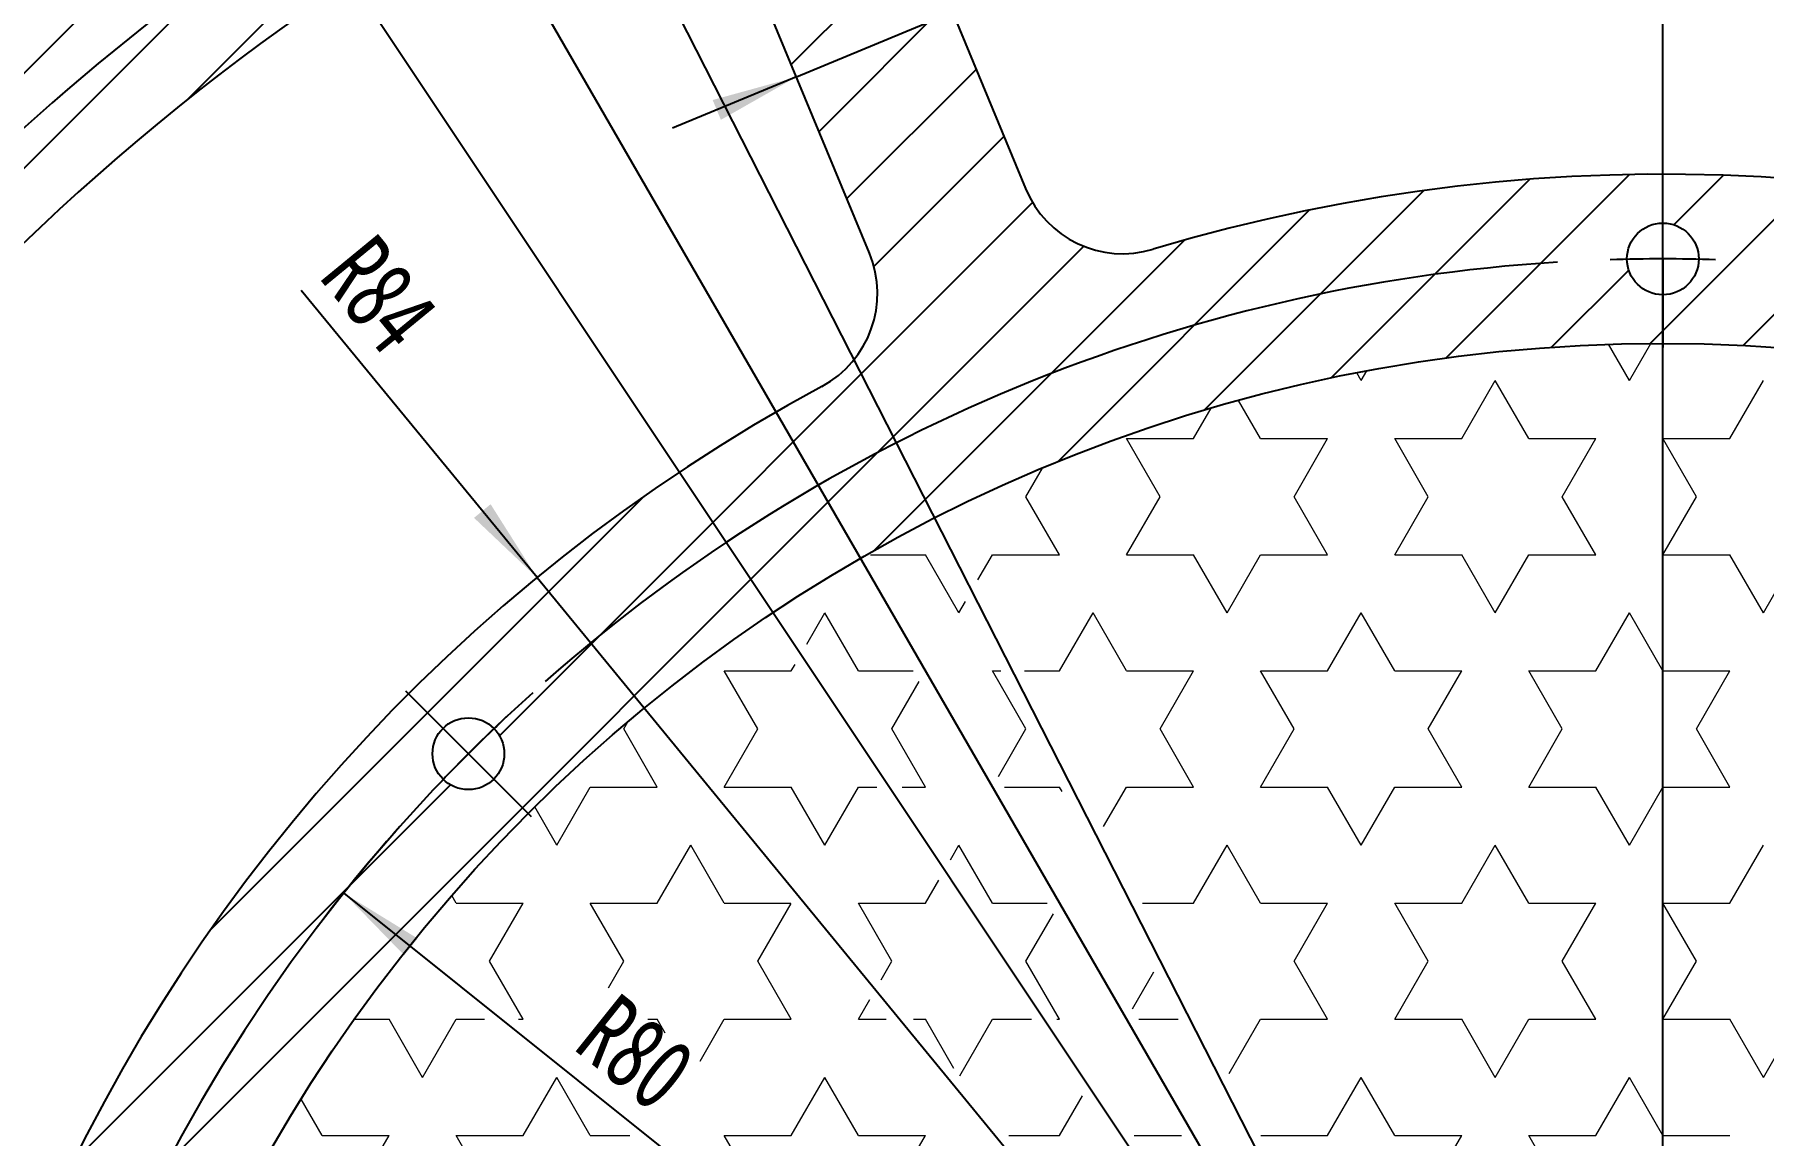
# Model space of a CAD drawing. Header units: millimetres. Extents: x 0 to 841, y 0 to 594.
# Drawn here: x 556.7 to 638.6, y 425.1 to 477.2 of the extents above; entities that cross this region are included whole.
import ezdxf

# ---------------------------------------------------------------- set-up
doc = ezdxf.new("R2010")
doc.units = ezdxf.units.MM
doc.layers.add('10', color=7, linetype='Continuous')
doc.styles.add('SLDTEXTSTYLE0', font='TXT', dxfattribs={"width": 0.7})
doc.dimstyles.new('SLDDIMSTYLE1', dxfattribs={"dimtxt": 3.5, "dimasz": 4.08, "dimexe": 0, "dimexo": 0.0625, "dimgap": 0.875, "dimtad": 2, "dimrnd": 1e-09, "dimzin": 12, "dimdsep": 46, "dimtxsty": 'SLDTEXTSTYLE0', "dimblk1": 'NONE', "dimsah": 1, "dimcen": 0, "dimadec": 0, "dimazin": 3, "dimtfac": 1, "dimtmove": 0, "dimatfit": 3, "dimldrblk": 'NONE', "dimfxl": 1, "dimfrac": 2, "dimtolj": 1, "dimtzin": 12, "dimarcsym": 0})
doc.dimstyles.new('SLDDIMSTYLE2', dxfattribs={"dimtxt": 3.5, "dimasz": 4.08, "dimexe": 0, "dimexo": 0.0625, "dimgap": 0.875, "dimtad": 2, "dimrnd": 1e-09, "dimzin": 12, "dimdsep": 46, "dimtxsty": 'SLDTEXTSTYLE0', "dimsah": 1, "dimcen": 0, "dimadec": 0, "dimazin": 3, "dimtfac": 1, "dimtofl": 0, "dimtmove": 0, "dimatfit": 3, "dimfxl": 1, "dimfrac": 2, "dimtolj": 1, "dimtzin": 12, "dimarcsym": 0})
doc.dimstyles.new('SLDDIMSTYLE6', dxfattribs={"dimtxt": 3.5, "dimasz": 4.08, "dimexe": 0, "dimexo": 0.0625, "dimgap": 0.875, "dimtad": 2, "dimrnd": 1e-09, "dimzin": 12, "dimdsep": 46, "dimtxsty": 'SLDTEXTSTYLE0', "dimsah": 1, "dimcen": 0.09, "dimadec": 0, "dimazin": 3, "dimtfac": 1, "dimtmove": 0, "dimatfit": 0, "dimfxl": 1, "dimfrac": 2, "dimtolj": 1, "dimtzin": 12, "dimarcsym": 0})
doc.dimstyles.new('SLDDIMSTYLE8', dxfattribs={"dimtxt": 3.5, "dimasz": 4.08, "dimexe": 0, "dimexo": 0.0625, "dimgap": 0.875, "dimtad": 2, "dimdec": 4, "dimzin": 12, "dimdsep": 46, "dimtxsty": 'SLDTEXTSTYLE0', "dimsah": 1, "dimcen": 0.09, "dimazin": 3, "dimtfac": 1, "dimtofl": 0, "dimtmove": 0, "dimatfit": 3, "dimfxl": 1, "dimfrac": 2, "dimtolj": 1, "dimtzin": 12, "dimarcsym": 0})

# ---------------------------------------------------------------- blocks, each defined once
blk = doc.blocks.new('SW_HATCH_5')
at = {"color": 0, "linetype": 'Continuous', "lineweight": 18}
for p, q in [((-26.9874999929, 2.7496306567), (-27.9783618836, 4.4658537946)), ((-26.9875000083, 2.749630644), (-25.9726250495, 4.507445636)), ((-39.6874999953, 2.7496306553), (-39.8978538979, 3.1139743023)), ((-39.6875000107, 2.7496306454), (-39.4249891794, 3.2043127427)), ((-34.9250000095, -1.23e-08), (-33.3375000095, 2.7496306447)), ((-31.7499999941, -1e-09), (-33.3374999941, 2.749630656)), ((-22.2250000071, -1.37e-08), (-20.6375000071, 2.7496306433)), ((-44.4499999964, -2.4e-09), (-45.4924286675, 1.8055394191)), ((-47.6250000119, -1.1e-08), (-46.7961394834, 1.4356285368)), ((-50.8, 0), (-47.625, 0)), ((-44.45, 0), (-41.275, 0)), ((-38.1, 0), (-34.925, 0)), ((-31.75, 0), (-28.575, 0)), ((-25.4, 0), (-22.225, 0)), ((-49.21249999760001, -2.7496306601), (-50.7999999976, -3e-09)), ((-42.8625000107, -2.7496306687), (-41.2750000107, -1.16e-08)), ((-36.5124999953, -2.7496306587), (-38.0999999953, -1.7e-09)), ((-30.1625000083, -2.74963067), (-28.5750000083, -1.3e-08)), ((-23.8124999929, -2.7496306573), (-25.3999999929, -3e-10)), ((-55.562500013, -2.7496306673), (-54.783515993, -1.4003907663)), ((-53.9749999988, -5.499261317799999), (-55.5624999988, -2.7496306607)), ((-50.8000000119, -5.499261325), (-49.2125000119, -2.749630668)), ((-41.2749999964, -5.4992613164), (-42.8624999964, -2.7496306594)), ((-38.1000000095, -5.4992613264), (-36.51250000949999, -2.7496306693)), ((-28.5749999941, -5.499261315), (-30.1624999941, -2.749630658)), ((-25.4000000071, -5.4992613277), (-23.8125000071, -2.7496306707)), ((-62.9226497403, -5.499261315399999), (-60.325, -5.499261315399999)), ((-58.7375, -8.2488919755), (-60.325, -5.4992613184)), ((-57.8344240483, -6.6847185272), (-57.150000013, -5.499261324299999)), ((-57.15, -5.499261315399999), (-53.975, -5.499261315399999)), ((-50.8, -5.499261315399999), (-47.625, -5.499261315399999)), ((-46.0374999976, -8.2488919741), (-47.6249999976, -5.4992613171)), ((-46.03750001069999, -8.2488919827), (-44.45000001069999, -5.499261325700001)), ((-44.45, -5.499261315399999), (-41.275, -5.499261315399999)), ((-38.1, -5.499261315399999), (-34.925, -5.499261315399999)), ((-33.3374999953, -8.2488919727), (-34.92499999530001, -5.4992613157)), ((-33.3375000083, -8.2488919841), (-31.7500000083, -5.499261327)), ((-31.75, -5.499261315399999), (-28.575, -5.499261315399999)), ((-25.4, -5.499261315399999), (-22.225, -5.499261315399999)), ((-20.6374999929, -8.248891971399999), (-22.2249999929, -5.499261314299999)), ((-20.6375000059, -8.2488919854), (-19.0500000059, -5.4992613284)), ((-58.737500013, -8.2488919813), (-58.4307226357, -7.7175379772)), ((-65.9404857108, -9.7263065452), (-65.0875000142, -8.2488919806)), ((-63.5000000012, -10.9985226332), (-65.0875000012, -8.2488919761)), ((-53.97500001189999, -10.998522639), (-52.38750001189999, -8.248891982)), ((-50.7999999988, -10.9985226318), (-52.3874999988, -8.2488919748)), ((-41.2750000095, -10.9985226404), (-39.6875000095, -8.2488919834)), ((-38.0999999964, -10.9985226304), (-39.6874999964, -8.248891973400001)), ((-28.5750000071, -10.9985226418), (-26.9875000071, -8.2488919847)), ((-25.3999999941, -10.9985226291), (-26.9874999941, -8.248891972000001)), ((-69.85, -10.9985226308), (-66.675, -10.9985226308)), ((-68.2625000024, -13.7481532909), (-69.8500000024, -10.9985226338)), ((-66.6750000142, -10.9985226376), (-66.49837412149999, -10.6925976175)), ((-63.5, -10.9985226308), (-60.9023502779, -10.9985226308)), ((-57.15, -10.9985226308), (-56.7602250125, -10.9985226308)), ((-55.5625, -13.7481532895), (-57.15, -10.9985226325)), ((-55.6380713484, -10.9985226308), (-53.975, -10.9985226308)), ((-50.8, -10.9985226308), (-47.625, -10.9985226308)), ((-49.2125000107, -13.7481532967), (-47.6250000107, -10.9985226397)), ((-44.45, -10.9985226308), (-41.275, -10.9985226308)), ((-42.8624999976, -13.7481532881), (-44.4499999976, -10.9985226311)), ((-38.1, -10.9985226308), (-34.925, -10.9985226308)), ((-36.5125000083, -13.7481532981), (-34.9250000083, -10.9985226411)), ((-31.75, -10.9985226308), (-28.575, -10.9985226308)), ((-30.1624999953, -13.7481532868), (-31.7499999953, -10.9985226297)), ((-25.4, -10.9985226308), (-22.225, -10.9985226308)), ((-23.8125000059, -13.7481532995), (-22.2250000059, -10.9985226424)), ((-61.912500013, -13.7481532953), (-60.6136751433, -11.4985226308)), ((-74.6125000154, -13.748153294), (-74.4175094914, -13.4104197994)), ((-73.0250000036, -16.4977839486), (-74.61250000359999, -13.7481532915)), ((-69.8500000142, -16.4977839517), (-68.2625000142, -13.7481532947)), ((-60.3250000012, -16.4977839472), (-61.9125000012, -13.7481532902)), ((-56.8613248733, -15.9977839462), (-55.5625000119, -13.748153296)), ((-47.6249999988, -16.4977839458), (-49.2124999988, -13.7481532888)), ((-44.45000000949999, -16.4977839544), (-42.8625000095, -13.7481532974)), ((-34.9249999964, -16.4977839445), (-36.5124999964, -13.7481532874)), ((-31.7500000071, -16.4977839558), (-30.1625000071, -13.7481532988)), ((-22.2249999941, -16.4977839431), (-23.8124999941, -13.7481532861)), ((-77.7875000154, -19.247414608), (-76.2000000154, -16.497783951)), ((-76.2, -16.4977839462), (-73.025, -16.4977839462)), ((-69.85, -16.4977839462), (-66.675, -16.4977839462)), ((-65.08750000239999, -19.2474146049), (-66.6750000024, -16.4977839479)), ((-65.087500013, -19.2474146094), (-63.500000013, -16.4977839524)), ((-63.5, -16.4977839462), (-62.6315212781, -16.4977839462)), ((-61.4299833496, -16.4977839462), (-60.325, -16.4977839462)), ((-56.5726497387, -16.4977839462), (-53.975, -16.4977839462)), ((-53.8505864391, -16.7132745551), (-53.975, -16.4977839465)), ((-51.883047077, -18.3736764996), (-50.8000000107, -16.4977839537)), ((-50.8, -16.4977839462), (-47.625, -16.4977839462)), ((-44.45, -16.4977839462), (-41.275, -16.4977839462)), ((-39.6874999976, -19.2474146022), (-41.27499999760001, -16.4977839451)), ((-39.6875000083, -19.2474146121), (-38.1000000083, -16.4977839551)), ((-38.1, -16.4977839462), (-34.925, -16.4977839462)), ((-31.75, -16.4977839462), (-28.575, -16.4977839462)), ((-26.9874999953, -19.2474146008), (-28.5749999953, -16.4977839438)), ((-26.9875000059, -19.2474146135), (-25.4000000059, -16.4977839565)), ((-25.4, -16.4977839462), (-22.225, -16.4977839462)), ((-77.78750000470001, -19.2474146063), (-78.82992867729999, -17.4418751821)), ((-73.0250000142, -21.9970452657), (-71.4375000142, -19.2474146087)), ((-69.8500000036, -21.9970452626), (-71.4375000036, -19.2474146056)), ((-59.1372473914, -19.9397973816), (-58.7375000119, -19.2474146101)), ((-57.1500000012, -21.9970452612), (-58.7375000012, -19.2474146042)), ((-47.6250000095, -21.9970452684), (-46.0375000095, -19.2474146114)), ((-44.4499999988, -21.9970452599), (-46.0374999988, -19.2474146028)), ((-34.9250000071, -21.9970452698), (-33.3375000071, -19.2474146128)), ((-31.7499999964, -21.9970452585), (-33.3374999964, -19.2474146015)), ((-22.2250000047, -21.9970452712), (-20.6375000047, -19.2474146142)), ((-60.32500001189999, -21.9970452671), (-59.6951358021, -20.906088454)), ((-82.5500000059, -21.997045264), (-82.7603539106, -21.6327016135)), ((-82.55, -21.9970452616), (-79.375, -21.9970452616)), ((-80.9625000154, -24.746675922), (-79.3750000154, -21.997045265)), ((-76.2, -21.9970452616), (-73.025, -21.9970452616)), ((-74.6125000047, -24.7466759203), (-76.2000000047, -21.9970452633)), ((-69.85, -21.9970452616), (-66.703698074, -21.9970452616)), ((-68.26250001300001, -24.7466759234), (-66.6868449889, -22.0175613664)), ((-63.5, -21.9970452616), (-60.325, -21.9970452616)), ((-61.91250000239999, -24.7466759189), (-63.5000000024, -21.9970452619)), ((-57.15, -21.9970452616), (-54.5523502763, -21.9970452616)), ((-50.0382262247, -21.9970452616), (-47.625, -21.9970452616)), ((-44.45, -21.9970452616), (-41.275, -21.9970452616)), ((-42.8625000083, -24.7466759261), (-41.2750000083, -21.9970452691)), ((-38.1, -21.9970452616), (-34.925, -21.9970452616)), ((-36.5124999976, -24.7466759162), (-38.0999999976, -21.9970452592)), ((-31.75, -21.9970452616), (-28.575, -21.9970452616)), ((-30.1625000059, -24.7466759275), (-28.5750000059, -21.9970452705)), ((-25.4, -21.9970452616), (-22.225, -21.9970452616)), ((-23.8124999953, -24.7466759148), (-25.3999999953, -21.9970452578)), ((-55.5625000107, -24.7466759248), (-54.2636751417, -22.4970452616)), ((-79.3750000059, -27.496306578), (-80.9625000059, -24.746675921)), ((-75.3377092673, -26.0027751951), (-74.6125000142, -24.7466759227)), ((-66.67500000359999, -27.4963065766), (-68.2625000036, -24.7466759196)), ((-62.42362650760001, -25.6319729838), (-61.91250001189999, -24.7466759241)), ((-53.9750000012, -27.4963065753), (-55.5625000012, -24.7466759182)), ((-50.5113248717, -26.996306577), (-49.5036571788, -25.2509749357)), ((-41.2749999988, -27.4963065739), (-42.8624999988, -24.7466759169)), ((-38.1000000071, -27.4963065838), (-36.5125000071, -24.7466759268)), ((-28.5749999964, -27.4963065725), (-30.1624999964, -24.7466759155)), ((-25.4000000047, -27.4963065852), (-23.8125000047, -24.7466759282)), ((-63.5000000119, -27.4963065811), (-62.95777491760001, -26.5571451688)), ((-87.3719291215, -27.496306577), (-85.725, -27.496306577)), ((-84.1375000071, -30.2459372357), (-85.72500000710001, -27.4963065787)), ((-84.1375000154, -30.2459372361), (-82.5500000154, -27.4963065791)), ((-82.55, -27.496306577), (-81.2031499512, -27.496306577)), ((-79.6021903795, -27.496306577), (-79.375, -27.496306577)), ((-73.4704536199, -27.496306577), (-73.025, -27.496306577)), ((-72.6427871247, -28.1583187048), (-73.0250000047, -27.4963065773)), ((-70.9937371717, -29.4773174497), (-69.850000013, -27.4963065804)), ((-69.85, -27.496306577), (-66.675, -27.496306577)), ((-63.5, -27.496306577), (-62.18629478819999, -27.496306577)), ((-60.8921577853, -27.496306577), (-60.325, -27.496306577)), ((-58.983580487, -29.8197133308), (-60.3250000024, -27.4963065759)), ((-58.6945564363, -30.1715567861), (-57.1500000107, -27.4963065818)), ((-57.15, -27.496306577), (-55.30537081529999, -27.496306577)), ((-54.10383288689999, -27.496306577), (-53.975, -27.496306577)), ((-50.2226497371, -27.496306577), (-48.3604573269, -27.496306577)), ((-45.9316701057, -30.062634472), (-44.4500000083, -27.4963065832)), ((-44.45, -27.496306577), (-41.275, -27.496306577)), ((-38.1, -27.496306577), (-34.925, -27.496306577)), ((-33.33749999760001, -30.2459372302), (-34.9249999976, -27.4963065732)), ((-33.3375000059, -30.2459372415), (-31.7500000059, -27.4963065845)), ((-31.75, -27.496306577), (-28.575, -27.496306577)), ((-25.4, -27.496306577), (-22.225, -27.496306577)), ((-20.6374999953, -30.2459372288), (-22.2249999953, -27.4963065718)), ((-20.6375000036, -30.2459372429), (-19.0500000036, -27.4963065859)), ((-79.3750000142, -32.9955678938), (-77.7875000142, -30.2459372368)), ((-76.2000000059, -32.995567892), (-77.7875000059, -30.245937235)), ((-66.6750000119, -32.9955678951), (-65.08750001189999, -30.2459372381)), ((-63.50000000359999, -32.9955678907), (-65.0875000036, -30.2459372336)), ((-41.2750000071, -32.9955678979), (-39.6875000071, -30.2459372409)), ((-38.0999999988, -32.9955678879), (-39.6874999988, -30.2459372309)), ((-28.5750000047, -32.9955678992), (-26.9875000047, -30.2459372422)), ((-25.3999999964, -32.9955678865), (-26.9874999964, -30.2459372295)), ((-88.9000000083, -32.9955678934), (-89.89086190219999, -31.2793447499)), ((-53.9750000095, -32.9955678965), (-52.8918974828, -31.1195792905)), ((-88.9, -32.9955678924), (-85.725, -32.9955678924)), ((-87.3125000154, -35.7451985501), (-85.7250000154, -32.9955678931)), ((-82.55, -32.9955678924), (-79.375, -32.9955678924)), ((-80.9625000071, -35.7451985497), (-82.5500000071, -32.9955678927)), ((-76.2, -32.9955678924), (-74.32781618050001, -32.9955678924)), ((-69.85, -32.9955678924), (-66.675, -32.9955678924)), ((-68.2625000047, -35.7451985484), (-69.85000000470001, -32.9955678913)), ((-63.5, -32.9955678924), (-60.325, -32.9955678924)), ((-61.91250001069999, -35.74519855280001), (-60.32500001069999, -32.9955678958)), ((-56.3747544995, -32.9955678924), (-53.975, -32.9955678924)), ((-50.4407576555, -32.9955678924), (-48.2023502747, -32.9955678924)), ((-44.438381101, -32.9955678924), (-41.275, -32.9955678924)), ((-38.1, -32.9955678924), (-34.925, -32.9955678924)), ((-36.5125000059, -35.7451985556), (-34.9250000059, -32.9955678986)), ((-31.75, -32.9955678924), (-28.575, -32.9955678924)), ((-30.1624999976, -35.7451985442), (-31.7499999976, -32.9955678872)), ((-25.4, -32.9955678924), (-22.225, -32.9955678924))]:
    blk.add_line(p, q, dxfattribs=at)
blk = doc.blocks.new('_D_13')
at = {"layer": '10', "color": 7, "transparency": 16777216}
for q in [(559.2917475371, 532.9825956485), (688.2693057388001, 279.6608409562)]:
    blk.add_line((579.3761527633001, 493.5352929954), q, dxfattribs=at)
blk.add_solid([(579.3761527633001, 493.5352929954), (577.9776700862001, 497.4016491872), (577.0722682392, 496.9406681729)], dxfattribs=at)
at = {"layer": '10', "color": 7, "transparency": 16777216, "char_height": 3.5, "attachment_point": 1, "rotation": 296.98270153916815, "style": 'SLDTEXTSTYLE0'}
for s, insert in [('%%c', (563.3249088153, 535.0360603978)), ('240', (565.1788350493, 531.3626664708))]:
    blk.add_mtext(s, dxfattribs=dict(at, insert=insert))
blk = doc.blocks.new('_None')
blk = doc.blocks.new('_D_14')
at = {"layer": '10', "color": 7, "transparency": 16777216}
for q in [(548.7880940336, 514.2579293542), (633.8227292509999, 386.5980669758)]:
    blk.add_line((571.732677872, 479.8119367579), q, dxfattribs=at)
blk.add_solid([(571.732677872, 479.8119367579), (569.8936174811, 483.4892076044), (569.0480345195, 482.9259621383)], dxfattribs=at)
at = {"layer": '10', "color": 7, "transparency": 16777216, "insert": (552.5428757587, 516.7590012523), "char_height": 3.5, "attachment_point": 1, "rotation": 303.6677086999289, "style": 'SLDTEXTSTYLE0'}
blk.add_mtext('R112', dxfattribs=at)
blk = doc.blocks.new('_D_15')
at = {"layer": '10', "color": 7, "transparency": 16777216}
for q in [(569.3412972945, 465.09454424), (633.8227292509999, 386.5980669758)]:
    blk.add_line((580.503539968, 451.5061870703), q, dxfattribs=at)
blk.add_solid([(580.503539968, 451.5061870703), (578.3062903576999, 454.9813213339), (577.5212111908, 454.3364130445)], dxfattribs=at)
at = {"layer": '10', "color": 7, "transparency": 16777216, "insert": (572.8271898835, 467.9580529427), "char_height": 3.5, "attachment_point": 1, "rotation": 309.40161198407424, "style": 'SLDTEXTSTYLE0'}
blk.add_mtext('R84', dxfattribs=at)
blk = doc.blocks.new('_D_17')
at = {"layer": '10', "color": 7, "transparency": 16777216}
for q in [(554.5055149978, 523.9795119773), (633.8227292509999, 386.5980669758)]:
    blk.add_line((575.8227292509999, 487.0570138148), q, dxfattribs=at)
blk.add_solid([(575.8227292509999, 487.0570138148), (574.2226701561, 490.8443974622), (573.3427883459, 490.3363974622)], dxfattribs=at)
at = {"layer": '10', "color": 7, "transparency": 16777216, "insert": (558.4126124703, 526.2352757548), "char_height": 3.5, "attachment_point": 1, "rotation": 299.99999999999983, "style": 'SLDTEXTSTYLE0'}
blk.add_mtext('R116', dxfattribs=at)
blk = doc.blocks.new('_D_18')
at = {"layer": '10', "color": 7, "transparency": 16777216}
blk.add_line((571.3487669465001, 436.5680983344), (633.8227292509999, 386.5980669758), dxfattribs=at)
blk.add_arc((633.8227292509999, 386.5980669758), 80, 131.9919715756, 142.7773986835, dxfattribs=at)
blk.add_solid([(571.3487669465001, 436.5680983344), (574.2176293249, 433.6229170744), (574.8522487232, 434.4163363957)], dxfattribs=at)
at = {"layer": '10', "color": 7, "transparency": 16777216, "insert": (584.3388504736, 431.9538106633), "char_height": 3.5, "attachment_point": 1, "rotation": 321.3453024993277, "style": 'SLDTEXTSTYLE0'}
blk.add_mtext('R80', dxfattribs=at)
blk = doc.blocks.new('_D_19')
at = {"layer": '10', "color": 7, "transparency": 16777216}
for p, q in [((596.7162246893, 486.6335972599), (585.7442321115, 513.1223305476)), ((730.7967920762, 431.0956077976), (757.2855253639, 442.0676003754))]:
    blk.add_line(p, q, dxfattribs=at)
blk.add_arc((635.9875136516, 391.8243188353), 129.2920217883139, 22.5, 112.5, dxfattribs=at)
for points in [[(586.5095989762, 511.2745714825), (590.4901612678, 512.3039343161), (590.1162081616001, 513.248611549)], [(755.4377662988, 441.3022335107), (754.2833656041, 445.2483484401), (753.3509531495, 444.8447855399)]]:
    blk.add_solid(points, dxfattribs=at)
at = {"layer": '10', "color": 7, "transparency": 16777216, "insert": (680.0479506336, 518.2027297772), "char_height": 3.5, "attachment_point": 1, "rotation": 339.4682983773951, "style": 'SLDTEXTSTYLE0'}
blk.add_mtext('90°', dxfattribs=at)
blk = doc.blocks.new('_D_20')
at = {"layer": '10', "color": 7, "transparency": 16777216}
for p, q in [((600.1782715841999, 478.2754766927), (608.5398641793, 481.7389617486)), ((592.7872353241, 475.2140092338), (600.1782715841999, 478.2754766927)), ((592.7872353241, 475.2140092338), (586.9206002927, 472.7839694383))]:
    blk.add_line(p, q, dxfattribs=at)
for points in [[(600.1782715841999, 478.2754766927), (604.1421032605, 479.3674942942), (603.7532968932, 480.3061558993)], [(592.7872353241, 475.2140092338), (588.8234036478, 474.1219916322), (589.2122100151, 473.1833300272)]]:
    blk.add_solid(points, dxfattribs=at)
at = {"layer": '10', "color": 7, "transparency": 16777216, "insert": (605.3986065578, 485.321279526), "char_height": 3.5, "attachment_point": 1, "rotation": 22.500000000000586, "style": 'SLDTEXTSTYLE0'}
blk.add_mtext('8', dxfattribs=at)
blk = doc.blocks.new('SW_CENTERMARKSYMBOL_5')
at = {"layer": '10', "color": 0}
blk.add_line((0, 5), (0, 122.5), dxfattribs=at)
blk = doc.blocks.new('SW_CENTERMARKSYMBOL_6')
at = {"layer": '10', "color": 0}
blk.add_line((82.0243866176, -77.0243866176), (82.0243866176, 31.1067796692), dxfattribs=at)
for radius, start, end in [(115.9999999999997, 102.4696456687, 132.5303543313), (116, 137.4696456687, 7.530354331300001)]:
    blk.add_arc((82.0243866176, -82.0243866176), radius, start, end, dxfattribs=at)
blk = doc.blocks.new('SW_CENTERMARKSYMBOL_7')
at = {"layer": '10', "color": 0}
for p, q in [((56.5685424949, 25.9314575051), (56.5685424949, 27.6314575051)), ((56.5685424949, 23.4314575051), (56.5685424949, 25.9314575051)), ((56.5685424949, 23.4314575051), (56.5685424949, 20.9314575051)), ((56.5685424949, 20.9314575051), (56.5685424949, 19.2314575051)), ((56.5685424949, -51.5685424949), (56.5685424949, 19.841820106)), ((-1.767766953, 1.767766953), (-2.969848481, 2.969848481)), ((0, 0), (-1.767766953, 1.767766953)), ((0, 0), (1.767766953, -1.767766953)), ((1.767766953, -1.767766953), (2.969848481, -2.969848481))]:
    blk.add_line(p, q, dxfattribs=at)
for radius, start, end in [(79.99999999999997, 93.58098621959999, 131.4190137804), (80.00000000000001, 90, 91.7904931098), (80.00000000000001, 88.2095068902, 90), (80, 133.2095068902, 135), (80, 135, 136.7904931098), (80.00000000000003, 138.5809862196, 41.41901378040001)]:
    blk.add_arc((56.5685424949, -56.5685424949), radius, start, end, dxfattribs=at)

msp = doc.modelspace()

# ---------------------------------------------------------------- hatches: boundary and pattern name
at = {"layer": '10'}
h = msp.add_hatch(dxfattribs=at)
h.set_pattern_fill('ANSI31', style=0)
h.set_pattern_definition([(45, (0, 0), (-2.245064030267288, 2.245064030267288), [])])
edge = h.paths.add_edge_path(flags=0)
edge.add_arc((633.8227292510178, 386.5980669758034), 120, 0, 360)
edge = h.paths.add_edge_path(flags=0)
edge.add_arc((728.8833749143378, 435.7150054601261), 5.000000000000004, -67.50000000000068, 27.324971948592918, ccw=False)
edge.add_line((730.7967920761632, 431.0956077975696), (714.0957764992801, 424.1778206402201))
edge.add_arc((712.1823593374547, 428.7972183027766), 5.000000000000012, 208.3038757642752, 292.49999999999994, ccw=False)
edge.add_arc((633.8227292510178, 386.5980669758034), 83.99999999999999, 28.30387576427375, 106.6961242357264)
edge.add_arc((608.2534095092486, 471.8459988448122), 5.000000000000012, 202.4999999999993, 286.6961242357269, ccw=False)
edge.add_line((603.6340118466921, 469.9325816829868), (596.7162246893429, 486.63359725987))
edge.add_arc((601.3356223518994, 488.5470144216954), 4.999999999999992, 107.67502805140421, 202.4999999999993, ccw=False)
edge.add_arc((633.8227292510178, 386.5980669758034), 112, 27.324971948593088, 107.6750280514054, ccw=False)
edge = h.paths.add_edge_path(flags=0)
edge.add_arc((633.8227292510178, 386.5980669758034), 112, 117.32497194859329, 197.6750280514064, ccw=False)
edge.add_arc((584.7057907666947, 481.6587126391232), 5.00000000000001, 22.500000000000227, 117.32497194859221, ccw=False)
edge.add_line((589.3251884292513, 483.5721298009486), (596.2429755866008, 466.8711142240656))
edge.add_arc((591.6235779240443, 464.9576970622401), 5.000000000000012, -61.69612423572619, 22.49999999999909, ccw=False)
edge.add_arc((633.8227292510178, 386.5980669758034), 83.99999999999999, 118.303875764274, 196.6961242357274)
edge.add_arc((548.574797382009, 361.0287472340339), 5.000000000000012, -67.50000000000068, 16.696124235726302, ccw=False)
edge.add_line((550.4882145438345, 356.4093495714775), (533.7871989669513, 349.4915624141282))
edge.add_arc((531.8737818051259, 354.1109600766846), 5.000000000000001, 197.6750280514065, 292.5000000000002, ccw=False)
edge = h.paths.add_edge_path(flags=0)
edge.add_arc((690.3912717459416, 330.0295244808796), 1.7, 0, 360)
edge = h.paths.add_edge_path(flags=0)
edge.add_arc((713.8227292510178, 386.5980669758034), 1.699999999999993, 0, 360)
edge = h.paths.add_edge_path(flags=0)
edge.add_arc((690.3912717459416, 443.1666094707272), 1.7, 0, 360)
edge = h.paths.add_edge_path(flags=0)
edge.add_arc((633.8227292510178, 466.5980669758034), 1.699999999999999, 0, 360)
edge = h.paths.add_edge_path(flags=0)
edge.add_arc((577.254186756094, 443.1666094707272), 1.7, 0, 360)
edge = h.paths.add_edge_path(flags=0)
edge.add_arc((553.8227292510178, 386.5980669758034), 1.699999999999993, 0, 360)
edge = h.paths.add_edge_path(flags=0)
edge.add_arc((577.254186756094, 330.0295244808796), 1.7, 0, 360)
edge = h.paths.add_edge_path(flags=0)
edge.add_arc((633.8227292510178, 306.5980669758034), 1.699999999999999, 0, 360)
edge = h.paths.add_edge_path(flags=0)
edge.add_arc((541.4347759998889, 348.329723739295), 1.524999999999995, 0, 360)
edge = h.paths.add_edge_path(flags=0)
edge.add_arc((748.0604286004341, 406.7412555851665), 1.524999999999984, 0, 360)
edge = h.paths.add_edge_path(flags=0)
edge.add_arc((653.9659178603811, 272.3603676263871), 1.524999999999995, 0, 360)
edge = h.paths.add_edge_path(flags=0)
edge.add_arc((633.8227292510178, 386.5980669758034), 76, 0, 360)
h.paths.add_polyline_path([(631.2868308661556, 499.0980669758034), (624.35862763588, 499.0980669758034), (627.8227292510178, 505.0980669758034)], flags=0)
edge = h.paths.add_edge_path(flags=0)
edge.add_arc((682.9396677353408, 291.5374213124837), 5.00000000000001, 202.5000000000011, 297.32497194859303, ccw=False)
edge.add_line((678.3202700727843, 289.6240041506582), (671.4024829154347, 306.3250197275412))
edge.add_arc((676.0218805779913, 308.2384368893667), 5.000000000000008, 118.3038757642741, 202.4999999999999, ccw=False)
edge.add_arc((633.8227292510178, 386.5980669758034), 83.99999999999999, 298.3038757642748, 376.6961242357273)
edge.add_arc((719.0706611200266, 412.1673867175729), 5.000000000000012, 112.4999999999994, 196.6961242357277, ccw=False)
edge.add_line((717.1572439582011, 416.7867843801293), (733.8582595350842, 423.7045715374786))
edge.add_arc((735.7716766969098, 419.0851738749222), 5.000000000000001, 17.67502805140498, 112.4999999999994, ccw=False)
edge.add_arc((633.8227292510178, 386.5980669758034), 112, -62.675028051406684, 17.675028051405604, ccw=False)
edge = h.paths.add_edge_path(flags=0)
edge.add_arc((659.3920489927864, 301.3501351067944), 5.000000000000017, 22.499999999998693, 106.6961242357261, ccw=False)
edge.add_line((664.0114466553429, 303.2635522686198), (670.9292338126919, 286.5625366917366))
edge.add_arc((666.3098361501355, 284.6491195299112), 4.999999999999997, -72.32497194859559, 22.499999999998977, ccw=False)
edge.add_arc((633.8227292510178, 386.5980669758034), 112, 207.3249719485935, 287.67502805140583, ccw=False)
edge.add_arc((538.7620835876975, 337.4811284914815), 5.00000000000001, 112.4999999999994, 207.3249719485936, ccw=False)
edge.add_line((536.848666425872, 342.1005261540379), (553.5496820027553, 349.0183133113872))
edge.add_arc((555.4630991645806, 344.3989156488307), 5.000000000000017, 28.303875764273187, 112.4999999999979, ccw=False)
edge.add_arc((633.8227292510178, 386.5980669758034), 83.99999999999999, 208.3038757642742, 286.6961242357268)
edge = h.paths.add_edge_path(flags=0)
edge.add_arc((613.6795406416546, 500.8357663252197), 1.524999999999995, 0, 360)
edge = h.paths.add_edge_path(flags=0)
edge.add_arc((519.5850299016015, 366.4548783664403), 1.524999999999995, 0, 360)
edge = h.paths.add_edge_path(flags=0)
edge.add_arc((726.2106825021467, 424.8664102123118), 2.024999999999995, 0, 360)
edge = h.paths.add_edge_path(flags=0)
edge.add_arc((633.8227292510178, 270.5980669758034), 1.699999999999999, 0, 360)
edge = h.paths.add_edge_path(flags=0)
edge.add_arc((551.7983426333783, 304.5736803581639), 1.699999999999993, 0, 360)
edge = h.paths.add_edge_path(flags=0)
edge.add_arc((517.8227292510178, 386.5980669758034), 1.699999999999993, 0, 360)
edge = h.paths.add_edge_path(flags=0)
edge.add_arc((551.7983426333782, 468.6224535934429), 1.699999999999993, 0, 360)
edge = h.paths.add_edge_path(flags=0)
edge.add_arc((633.8227292510178, 502.5980669758035), 1.699999999999999, 0, 360)
edge = h.paths.add_edge_path(flags=0)
edge.add_arc((715.8471158686574, 468.622453593443), 1.699999999999993, 0, 360)
edge = h.paths.add_edge_path(flags=0)
edge.add_arc((749.8227292510178, 386.5980669758035), 1.699999999999993, 0, 360)
edge = h.paths.add_edge_path(flags=0)
edge.add_arc((715.8471158686574, 304.5736803581639), 1.699999999999993, 0, 360)

# ---------------------------------------------------------------- linework, layer by layer
at = {"color": 7, "linetype": 'Continuous', "lineweight": 25}
for p, q in [((596.7162246893, 486.6335972599), (603.6340118467, 469.932581683)), ((596.2429755866, 466.8711142241), (589.3251884293, 483.5721298009))]:
    msp.add_line(p, q, dxfattribs=at)
for centre, radius in [((633.8227292509999, 386.5980669758), 120.0000000000001), ((633.8227292509999, 466.5980669758), 1.700000000000045), ((633.8227292509999, 386.5980669758), 76.00000000000007), ((577.2541867561, 443.1666094707), 1.699999999999989)]:
    msp.add_circle(centre, radius, dxfattribs=at)
for centre, radius, start, end in [((633.8227292509999, 386.5980669758), 112, 27.3249719486, 107.6750280514), ((633.8227292509999, 386.5980669758), 111.9999999999999, 117.3249719486, 197.6750280514), ((633.8227292509999, 386.5980669758), 84.00000000000003, 28.3038757643, 106.6961242357), ((608.2534095092, 471.8459988448), 5.000000000000046, 202.5, 286.6961242357), ((591.623577924, 464.9576970622), 5.000000000000075, 298.3038757643, 22.5), ((633.8227292509999, 386.5980669758), 83.99999999999997, 118.3038757643, 196.6961242357)]:
    msp.add_arc(centre, radius, start, end, dxfattribs=at)

# ---------------------------------------------------------------- block references
at = {"color": 7, "linetype": 'Continuous', "lineweight": 18}
msp.add_blockref('SW_HATCH_5', (659.222729251, 458.088464076), dxfattribs=at)
at = {"layer": '10', "color": 7}
for name, p in [('SW_CENTERMARKSYMBOL_5', (633.8227292509999, 386.5980669758)), ('SW_CENTERMARKSYMBOL_6', (551.7983426334, 468.6224535933999)), ('SW_CENTERMARKSYMBOL_7', (577.2541867561, 443.1666094707))]:
    msp.add_blockref(name, p, dxfattribs=at)

# ---------------------------------------------------------------- dimensions: what is measured, and where the dimension line sits
dim = msp.add_angular_dim_2l(base=(685.4654283269999, 511.2745714825), line1=((730.7967920762, 431.0956077976), (714.0957764993, 424.1778206402)), line2=((596.7162246893, 486.6335972599), (603.6340118467, 469.932581683)), dimstyle='SLDDIMSTYLE8', dxfattribs=at)
dim.commit()
dim.dimension.update_dxf_attribs({"geometry": '_D_19', "text_midpoint": (681.3335337828, 512.9034886226), "dimtype": 162})
dim = msp.add_diameter_dim_2p(p1=(688.2693057388001, 279.6608409562), p2=(579.3761527633001, 493.5352929954), dimstyle='SLDDIMSTYLE1', dxfattribs=at)
dim.commit()
dim.dimension.update_dxf_attribs({"geometry": '_D_13', "text_midpoint": (561.2584519353, 529.1198679533001), "dimtype": 163})
for mpoint, picture, middle in [((575.8227292509999, 487.0570138148), '_D_17', (556.0316705851001, 521.3361602803)), ((571.732677872, 479.8119367579), '_D_14', (550.481275338, 511.7160337513)), ((580.503539968, 451.5061870703), '_D_15', (570.7858137769, 463.3360841376)), ((571.3487669465001, 436.5680983344), '_D_18', (583.2887804677, 427.0178520617))]:
    dim = msp.add_radius_dim(center=(633.8227292509999, 386.5980669758), mpoint=mpoint, dimstyle='SLDDIMSTYLE2', dxfattribs=at)
    dim.commit()
    dim.dimension.update_dxf_attribs({"geometry": picture, "text_midpoint": middle, "dimtype": 164})
dim = msp.add_linear_dim(base=(600.1782715841999, 478.2754766927), p1=(596.2429755866, 466.8711142241), p2=(603.6340118467, 469.932581683), angle=22.5, dimstyle='SLDDIMSTYLE6', dxfattribs=at)
dim.commit()
dim.dimension.update_dxf_attribs({"geometry": '_D_20', "text_midpoint": (607.8325189307, 481.4459697533999), "dimtype": 160})

doc.saveas('drawing.dxf')
